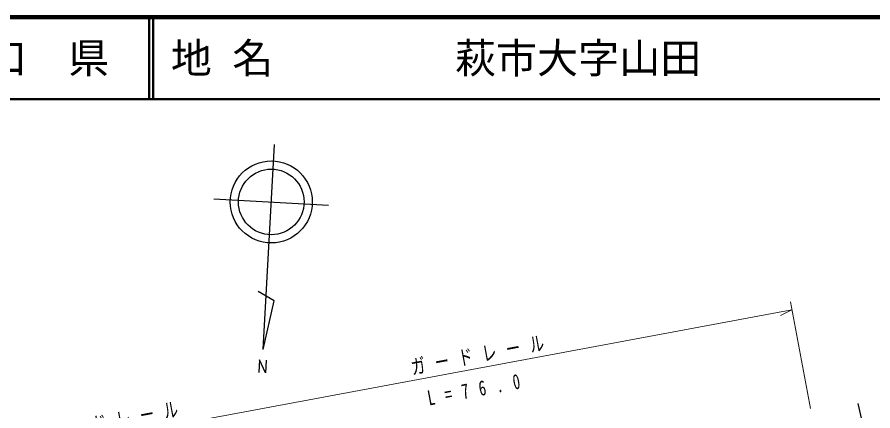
# Model space of a CAD drawing. Units: millimetres, scale not verified. Extents: x 40000 to 680000, y 20000 to 380000.
# Drawn here: x 351651 to 455954, y 332002 to 380000 of the extents above; entities that cross this region are included whole.
import ezdxf
from ezdxf.enums import TextEntityAlignment as Align

# ---------------------------------------------------------------- set-up
doc = ezdxf.new("R2010")
doc.units = ezdxf.units.MM
doc.header["$LTSCALE"] = 1000
for name, color, linetype, lineweight in [('M-BGD', 7, 'Continuous', 25), ('M-BMK-SRVR', 3, 'Continuous', 25), ('M-STR-HTXT', 7, 'Continuous', 13), ('M-TTL', 2, 'Continuous', 140), ('M-TTL-LINE', 7, 'Continuous', 50)]:
    doc.layers.add(name, color=color, linetype=linetype, lineweight=lineweight)
doc.layers.add('M-TTL-TXT', color=7, linetype='Continuous')
doc.styles.add('ＭＳ ゴシック', font='')
doc.styles.get('ＭＳ ゴシック').set_extended_font_data('MS Gothic')

msp = doc.modelspace()

# ---------------------------------------------------------------- linework, layer by layer
at = {"layer": 'M-BGD'}
msp.add_lwpolyline([(454120, 332911), (456741, 321345), (457551, 318687), (458880, 315840), (460505, 313642), (462904, 312452)], dxfattribs=at)
at = {"layer": 'M-BMK-SRVR'}
for p, q in [((381639, 339495), (383020, 364456)), ((375644, 357854), (389622, 357080)), ((382969, 345430), (381027, 346539)), ((381639, 339495), (382969, 345430))]:
    msp.add_line(p, q, dxfattribs=at)
msp.add_lwpolyline([(382003, 338171), (381916, 336630), (381203, 338220), (381125, 336673)], dxfattribs=at)
for radius in [5000, 4000]:
    msp.add_circle((382633, 357467), radius, dxfattribs=at)
at = {"layer": 'M-STR-HTXT'}
for p, q in [((445912, 345312), (448340, 332289)), ((368083, 329786), (446095, 344329)), ((446095, 344329), (444698, 343641))]:
    msp.add_line(p, q, dxfattribs=at)
at = {"layer": 'M-TTL'}
msp.add_line((680000, 380000), (40000, 380000), dxfattribs=at)
at = {"layer": 'M-TTL-LINE'}
for p, q in [((367750, 380000), (367750, 370000)), ((368250, 380000), (368250, 370000)), ((40000, 370000), (680000, 370000))]:
    msp.add_line(p, q, dxfattribs=at)

# ---------------------------------------------------------------- texts
at = {"layer": 'M-STR-HTXT', "char_height": 1833, "attachment_point": 7, "style": 'ＭＳ ゴシック'}
for s, insert, rotation in [('\\T1.68;\\W0.7;ガードレール', (399855, 336303), 10.61), ('\\T2.42;\\W0.7;L=76.0', (401860, 332620), 10.6), ('\\T1.68;\\W0.7;ガードレール', (355243, 328231), 10.61)]:
    msp.add_mtext(s, dxfattribs=dict(at, insert=insert, rotation=rotation))
at = {"layer": 'M-TTL-TXT', "style": 'ＭＳ ゴシック'}
msp.add_text('山\u3000口\u3000県', height=3666, dxfattribs=at).set_placement((350375, 375000), align=Align.MIDDLE_CENTER)
for s, p in [('地 名', (370380, 375000)), ('萩市大字山田', (405024, 375000))]:
    msp.add_text(s, height=3666, dxfattribs=at).set_placement(p, align=Align.MIDDLE_LEFT)

doc.saveas('drawing.dxf')
